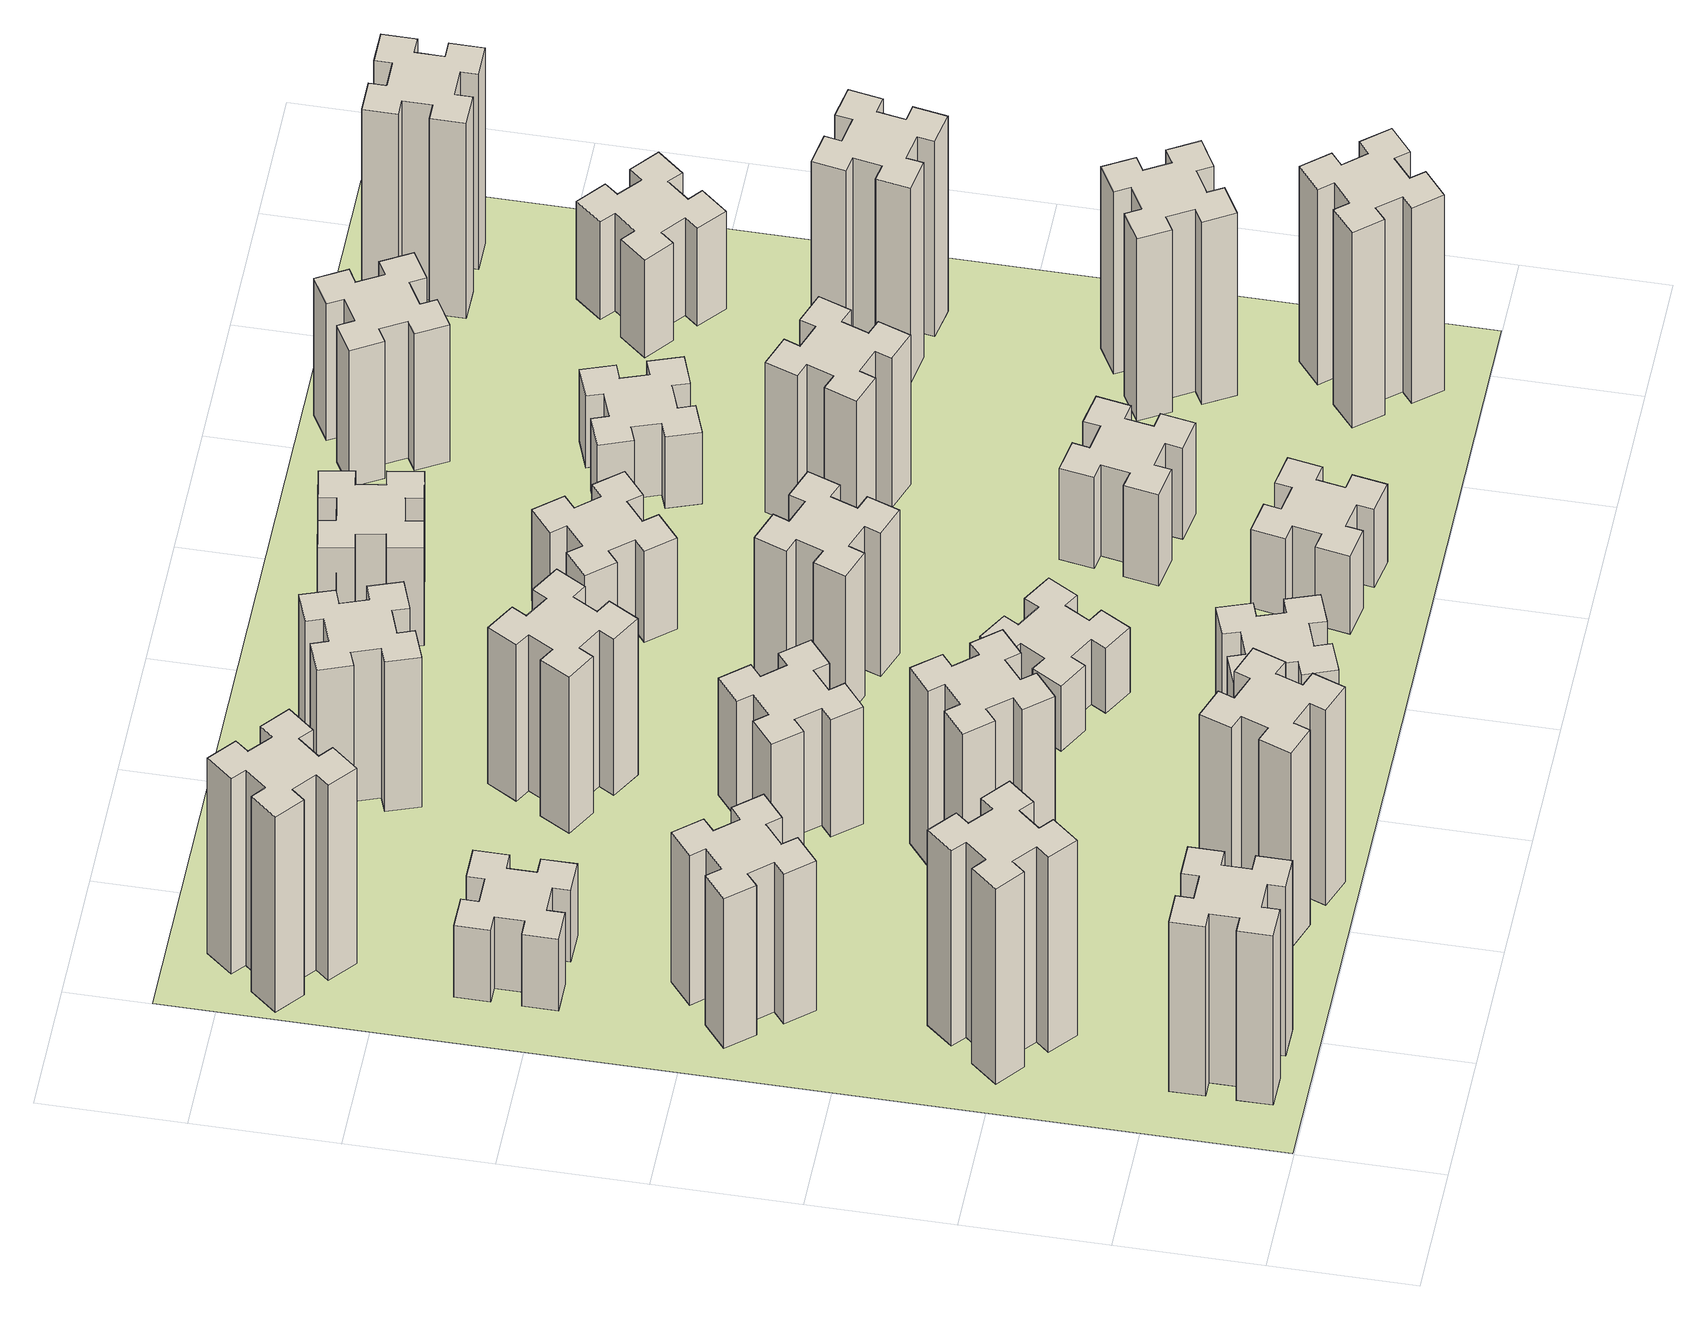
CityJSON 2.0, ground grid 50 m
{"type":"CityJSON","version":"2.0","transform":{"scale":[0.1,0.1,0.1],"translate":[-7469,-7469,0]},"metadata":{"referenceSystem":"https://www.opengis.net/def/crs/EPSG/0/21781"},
"CityObjects":{
"building1":{"type":"Building","attributes":{"class":"1000","function":"1000","usage":"1000","yearOfConstruction":2016,"roofType":"1000","measuredHeight":78,"storeysAboveGround":30,"storeysBelowGround":0},"geometry":[{"type":"Solid","lod":"1","boundaries":[[[[0,1,2,3,4,5,6,7,8,9,10,11,12,13,14,15,16,17,18,19]],[[17,16,20,21]],[[16,15,22,20]],[[15,14,23,22]],[[14,13,24,23]],[[13,12,25,24]],[[12,11,26,25]],[[11,10,27,26]],[[10,9,28,27]],[[9,8,29,28]],[[8,7,30,29]],[[7,6,31,30]],[[6,5,32,31]],[[5,4,33,32]],[[4,3,34,33]],[[3,2,35,34]],[[2,1,36,35]],[[1,0,37,36]],[[0,19,38,37]],[[19,18,39,38]],[[18,17,21,39]],[[24,25,26,27,28,29,30,31,32,33,34,35,36,37,38,39,21,20,22,23]]]]}]},
"building2":{"type":"Building","attributes":{"class":"1000","function":"1000","usage":"1000","yearOfConstruction":2016,"roofType":"1000","measuredHeight":90,"storeysAboveGround":30,"storeysBelowGround":0},"geometry":[{"type":"Solid","lod":"1","boundaries":[[[[40,41,42,43,44,45,46,47,48,49,50,51,52,53,54,55,56,57,58,59]],[[57,56,60,61]],[[56,55,62,60]],[[55,54,63,62]],[[54,53,64,63]],[[53,52,65,64]],[[52,51,66,65]],[[51,50,67,66]],[[50,49,68,67]],[[49,48,69,68]],[[48,47,70,69]],[[47,46,71,70]],[[46,45,72,71]],[[45,44,73,72]],[[44,43,74,73]],[[43,42,75,74]],[[42,41,76,75]],[[41,40,77,76]],[[40,59,78,77]],[[59,58,79,78]],[[58,57,61,79]],[[64,65,66,67,68,69,70,71,72,73,74,75,76,77,78,79,61,60,62,63]]]]}]},
"building3":{"type":"Building","attributes":{"class":"1000","function":"1000","usage":"1000","yearOfConstruction":2016,"roofType":"1000","measuredHeight":69,"storeysAboveGround":30,"storeysBelowGround":0},"geometry":[{"type":"Solid","lod":"1","boundaries":[[[[80,81,82,83,84,85,86,87,88,89,90,91,92,93,94,95,96,97,98,99]],[[97,96,100,101]],[[96,95,102,100]],[[95,94,103,102]],[[94,93,104,103]],[[93,92,105,104]],[[92,91,106,105]],[[91,90,107,106]],[[90,89,108,107]],[[89,88,109,108]],[[88,87,110,109]],[[87,86,111,110]],[[86,85,112,111]],[[85,84,113,112]],[[84,83,114,113]],[[83,82,115,114]],[[82,81,116,115]],[[81,80,117,116]],[[80,99,118,117]],[[99,98,119,118]],[[98,97,101,119]],[[104,105,106,107,108,109,110,111,112,113,114,115,116,117,118,119,101,100,102,103]]]]}]},
"building4":{"type":"Building","attributes":{"class":"1000","function":"1000","usage":"1000","yearOfConstruction":2016,"roofType":"1000","measuredHeight":33,"storeysAboveGround":30,"storeysBelowGround":0},"geometry":[{"type":"Solid","lod":"1","boundaries":[[[[120,121,122,123,124,125,126,127,128,129,130,131,132,133,134,135,136,137,138,139]],[[137,136,140,141]],[[136,135,142,140]],[[135,134,143,142]],[[134,133,144,143]],[[133,132,145,144]],[[132,131,146,145]],[[131,130,147,146]],[[130,129,148,147]],[[129,128,149,148]],[[128,127,150,149]],[[127,126,151,150]],[[126,125,152,151]],[[125,124,153,152]],[[124,123,154,153]],[[123,122,155,154]],[[122,121,156,155]],[[121,120,157,156]],[[120,139,158,157]],[[139,138,159,158]],[[138,137,141,159]],[[144,145,146,147,148,149,150,151,152,153,154,155,156,157,158,159,141,140,142,143]]]]}]},
"building5":{"type":"Building","attributes":{"class":"1000","function":"1000","usage":"1000","yearOfConstruction":2016,"roofType":"1000","measuredHeight":90,"storeysAboveGround":30,"storeysBelowGround":0},"geometry":[{"type":"Solid","lod":"1","boundaries":[[[[160,161,162,163,164,165,166,167,168,169,170,171,172,173,174,175,176,177,178,179]],[[177,176,180,181]],[[176,175,182,180]],[[175,174,183,182]],[[174,173,184,183]],[[173,172,185,184]],[[172,171,186,185]],[[171,170,187,186]],[[170,169,188,187]],[[169,168,189,188]],[[168,167,190,189]],[[167,166,191,190]],[[166,165,192,191]],[[165,164,193,192]],[[164,163,194,193]],[[163,162,195,194]],[[162,161,196,195]],[[161,160,197,196]],[[160,179,198,197]],[[179,178,199,198]],[[178,177,181,199]],[[184,185,186,187,188,189,190,191,192,193,194,195,196,197,198,199,181,180,182,183]]]]}]},
"building6":{"type":"Building","attributes":{"class":"1000","function":"1000","usage":"1000","yearOfConstruction":2016,"roofType":"1000","measuredHeight":90,"storeysAboveGround":30,"storeysBelowGround":0},"geometry":[{"type":"Solid","lod":"1","boundaries":[[[[200,201,202,203,204,205,206,207,208,209,210,211,212,213,214,215,216,217,218,219]],[[217,216,220,221]],[[216,215,222,220]],[[215,214,223,222]],[[214,213,224,223]],[[213,212,225,224]],[[212,211,226,225]],[[211,210,227,226]],[[210,209,228,227]],[[209,208,229,228]],[[208,207,230,229]],[[207,206,231,230]],[[206,205,232,231]],[[205,204,233,232]],[[204,203,234,233]],[[203,202,235,234]],[[202,201,236,235]],[[201,200,237,236]],[[200,219,238,237]],[[219,218,239,238]],[[218,217,221,239]],[[224,225,226,227,228,229,230,231,232,233,234,235,236,237,238,239,221,220,222,223]]]]}]},
"building7":{"type":"Building","attributes":{"class":"1000","function":"1000","usage":"1000","yearOfConstruction":2016,"roofType":"1000","measuredHeight":81,"storeysAboveGround":30,"storeysBelowGround":0},"geometry":[{"type":"Solid","lod":"1","boundaries":[[[[240,241,242,243,244,245,246,247,248,249,250,251,252,253,254,255,256,257,258,259]],[[257,256,260,261]],[[256,255,262,260]],[[255,254,263,262]],[[254,253,264,263]],[[253,252,265,264]],[[252,251,266,265]],[[251,250,267,266]],[[250,249,268,267]],[[249,248,269,268]],[[248,247,270,269]],[[247,246,271,270]],[[246,245,272,271]],[[245,244,273,272]],[[244,243,274,273]],[[243,242,275,274]],[[242,241,276,275]],[[241,240,277,276]],[[240,259,278,277]],[[259,258,279,278]],[[258,257,261,279]],[[264,265,266,267,268,269,270,271,272,273,274,275,276,277,278,279,261,260,262,263]]]]}]},
"building8":{"type":"Building","attributes":{"class":"1000","function":"1000","usage":"1000","yearOfConstruction":2016,"roofType":"1000","measuredHeight":54,"storeysAboveGround":30,"storeysBelowGround":0},"geometry":[{"type":"Solid","lod":"1","boundaries":[[[[280,281,282,283,284,285,286,287,288,289,290,291,292,293,294,295,296,297,298,299]],[[297,296,300,301]],[[296,295,302,300]],[[295,294,303,302]],[[294,293,304,303]],[[293,292,305,304]],[[292,291,306,305]],[[291,290,307,306]],[[290,289,308,307]],[[289,288,309,308]],[[288,287,310,309]],[[287,286,311,310]],[[286,285,312,311]],[[285,284,313,312]],[[284,283,314,313]],[[283,282,315,314]],[[282,281,316,315]],[[281,280,317,316]],[[280,299,318,317]],[[299,298,319,318]],[[298,297,301,319]],[[304,305,306,307,308,309,310,311,312,313,314,315,316,317,318,319,301,300,302,303]]]]}]},
"building9":{"type":"Building","attributes":{"class":"1000","function":"1000","usage":"1000","yearOfConstruction":2016,"roofType":"1000","measuredHeight":51,"storeysAboveGround":30,"storeysBelowGround":0},"geometry":[{"type":"Solid","lod":"1","boundaries":[[[[320,321,322,323,324,325,326,327,328,329,330,331,332,333,334,335,336,337,338,339]],[[337,336,340,341]],[[336,335,342,340]],[[335,334,343,342]],[[334,333,344,343]],[[333,332,345,344]],[[332,331,346,345]],[[331,330,347,346]],[[330,329,348,347]],[[329,328,349,348]],[[328,327,350,349]],[[327,326,351,350]],[[326,325,352,351]],[[325,324,353,352]],[[324,323,354,353]],[[323,322,355,354]],[[322,321,356,355]],[[321,320,357,356]],[[320,339,358,357]],[[339,338,359,358]],[[338,337,341,359]],[[344,345,346,347,348,349,350,351,352,353,354,355,356,357,358,359,341,340,342,343]]]]}]},
"building10":{"type":"Building","attributes":{"class":"1000","function":"1000","usage":"1000","yearOfConstruction":2016,"roofType":"1000","measuredHeight":72,"storeysAboveGround":30,"storeysBelowGround":0},"geometry":[{"type":"Solid","lod":"1","boundaries":[[[[360,361,362,363,364,365,366,367,368,369,370,371,372,373,374,375,376,377,378,379]],[[377,376,380,381]],[[376,375,382,380]],[[375,374,383,382]],[[374,373,384,383]],[[373,372,385,384]],[[372,371,386,385]],[[371,370,387,386]],[[370,369,388,387]],[[369,368,389,388]],[[368,367,390,389]],[[367,366,391,390]],[[366,365,392,391]],[[365,364,393,392]],[[364,363,394,393]],[[363,362,395,394]],[[362,361,396,395]],[[361,360,397,396]],[[360,379,398,397]],[[379,378,399,398]],[[378,377,381,399]],[[384,385,386,387,388,389,390,391,392,393,394,395,396,397,398,399,381,380,382,383]]]]}]},
"building11":{"type":"Building","attributes":{"class":"1000","function":"1000","usage":"1000","yearOfConstruction":2016,"roofType":"1000","measuredHeight":69,"storeysAboveGround":30,"storeysBelowGround":0},"geometry":[{"type":"Solid","lod":"1","boundaries":[[[[400,401,402,403,404,405,406,407,408,409,410,411,412,413,414,415,416,417,418,419]],[[417,416,420,421]],[[416,415,422,420]],[[415,414,423,422]],[[414,413,424,423]],[[413,412,425,424]],[[412,411,426,425]],[[411,410,427,426]],[[410,409,428,427]],[[409,408,429,428]],[[408,407,430,429]],[[407,406,431,430]],[[406,405,432,431]],[[405,404,433,432]],[[404,403,434,433]],[[403,402,435,434]],[[402,401,436,435]],[[401,400,437,436]],[[400,419,438,437]],[[419,418,439,438]],[[418,417,421,439]],[[424,425,426,427,428,429,430,431,432,433,434,435,436,437,438,439,421,420,422,423]]]]}]},
"building12":{"type":"Building","attributes":{"class":"1000","function":"1000","usage":"1000","yearOfConstruction":2016,"roofType":"1000","measuredHeight":30,"storeysAboveGround":30,"storeysBelowGround":0},"geometry":[{"type":"Solid","lod":"1","boundaries":[[[[440,441,442,443,444,445,446,447,448,449,450,451,452,453,454,455,456,457,458,459]],[[457,456,460,461]],[[456,455,462,460]],[[455,454,463,462]],[[454,453,464,463]],[[453,452,465,464]],[[452,451,466,465]],[[451,450,467,466]],[[450,449,468,467]],[[449,448,469,468]],[[448,447,470,469]],[[447,446,471,470]],[[446,445,472,471]],[[445,444,473,472]],[[444,443,474,473]],[[443,442,475,474]],[[442,441,476,475]],[[441,440,477,476]],[[440,459,478,477]],[[459,458,479,478]],[[458,457,461,479]],[[464,465,466,467,468,469,470,471,472,473,474,475,476,477,478,479,461,460,462,463]]]]}]},
"building13":{"type":"Building","attributes":{"class":"1000","function":"1000","usage":"1000","yearOfConstruction":2016,"roofType":"1000","measuredHeight":66,"storeysAboveGround":30,"storeysBelowGround":0},"geometry":[{"type":"Solid","lod":"1","boundaries":[[[[480,481,482,483,484,485,486,487,488,489,490,491,492,493,494,495,496,497,498,499]],[[497,496,500,501]],[[496,495,502,500]],[[495,494,503,502]],[[494,493,504,503]],[[493,492,505,504]],[[492,491,506,505]],[[491,490,507,506]],[[490,489,508,507]],[[489,488,509,508]],[[488,487,510,509]],[[487,486,511,510]],[[486,485,512,511]],[[485,484,513,512]],[[484,483,514,513]],[[483,482,515,514]],[[482,481,516,515]],[[481,480,517,516]],[[480,499,518,517]],[[499,498,519,518]],[[498,497,501,519]],[[504,505,506,507,508,509,510,511,512,513,514,515,516,517,518,519,501,500,502,503]]]]}]},
"building14":{"type":"Building","attributes":{"class":"1000","function":"1000","usage":"1000","yearOfConstruction":2016,"roofType":"1000","measuredHeight":36,"storeysAboveGround":30,"storeysBelowGround":0},"geometry":[{"type":"Solid","lod":"1","boundaries":[[[[520,521,522,523,524,525,526,527,528,529,530,531,532,533,534,535,536,537,538,539]],[[537,536,540,541]],[[536,535,542,540]],[[535,534,543,542]],[[534,533,544,543]],[[533,532,545,544]],[[532,531,546,545]],[[531,530,547,546]],[[530,529,548,547]],[[529,528,549,548]],[[528,527,550,549]],[[527,526,551,550]],[[526,525,552,551]],[[525,524,553,552]],[[524,523,554,553]],[[523,522,555,554]],[[522,521,556,555]],[[521,520,557,556]],[[520,539,558,557]],[[539,538,559,558]],[[538,537,541,559]],[[544,545,546,547,548,549,550,551,552,553,554,555,556,557,558,559,541,540,542,543]]]]}]},
"building15":{"type":"Building","attributes":{"class":"1000","function":"1000","usage":"1000","yearOfConstruction":2016,"roofType":"1000","measuredHeight":42,"storeysAboveGround":30,"storeysBelowGround":0},"geometry":[{"type":"Solid","lod":"1","boundaries":[[[[560,561,562,563,564,565,566,567,568,569,570,571,572,573,574,575,576,577,578,579]],[[577,576,580,581]],[[576,575,582,580]],[[575,574,583,582]],[[574,573,584,583]],[[573,572,585,584]],[[572,571,586,585]],[[571,570,587,586]],[[570,569,588,587]],[[569,568,589,588]],[[568,567,590,589]],[[567,566,591,590]],[[566,565,592,591]],[[565,564,593,592]],[[564,563,594,593]],[[563,562,595,594]],[[562,561,596,595]],[[561,560,597,596]],[[560,579,598,597]],[[579,578,599,598]],[[578,577,581,599]],[[584,585,586,587,588,589,590,591,592,593,594,595,596,597,598,599,581,580,582,583]]]]}]},
"building16":{"type":"Building","attributes":{"class":"1000","function":"1000","usage":"1000","yearOfConstruction":2016,"roofType":"1000","measuredHeight":45,"storeysAboveGround":30,"storeysBelowGround":0},"geometry":[{"type":"Solid","lod":"1","boundaries":[[[[600,601,602,603,604,605,606,607,608,609,610,611,612,613,614,615,616,617,618,619]],[[617,616,620,621]],[[616,615,622,620]],[[615,614,623,622]],[[614,613,624,623]],[[613,612,625,624]],[[612,611,626,625]],[[611,610,627,626]],[[610,609,628,627]],[[609,608,629,628]],[[608,607,630,629]],[[607,606,631,630]],[[606,605,632,631]],[[605,604,633,632]],[[604,603,634,633]],[[603,602,635,634]],[[602,601,636,635]],[[601,600,637,636]],[[600,619,638,637]],[[619,618,639,638]],[[618,617,621,639]],[[624,625,626,627,628,629,630,631,632,633,634,635,636,637,638,639,621,620,622,623]]]]}]},
"building17":{"type":"Building","attributes":{"class":"1000","function":"1000","usage":"1000","yearOfConstruction":2016,"roofType":"1000","measuredHeight":42,"storeysAboveGround":30,"storeysBelowGround":0},"geometry":[{"type":"Solid","lod":"1","boundaries":[[[[640,641,642,643,644,645,646,647,648,649,650,651,652,653,654,655,656,657,658,659]],[[657,656,660,661]],[[656,655,662,660]],[[655,654,663,662]],[[654,653,664,663]],[[653,652,665,664]],[[652,651,666,665]],[[651,650,667,666]],[[650,649,668,667]],[[649,648,669,668]],[[648,647,670,669]],[[647,646,671,670]],[[646,645,672,671]],[[645,644,673,672]],[[644,643,674,673]],[[643,642,675,674]],[[642,641,676,675]],[[641,640,677,676]],[[640,659,678,677]],[[659,658,679,678]],[[658,657,661,679]],[[664,665,666,667,668,669,670,671,672,673,674,675,676,677,678,679,661,660,662,663]]]]}]},
"building18":{"type":"Building","attributes":{"class":"1000","function":"1000","usage":"1000","yearOfConstruction":2016,"roofType":"1000","measuredHeight":69,"storeysAboveGround":30,"storeysBelowGround":0},"geometry":[{"type":"Solid","lod":"1","boundaries":[[[[680,681,682,683,684,685,686,687,688,689,690,691,692,693,694,695,696,697,698,699]],[[697,696,700,701]],[[696,695,702,700]],[[695,694,703,702]],[[694,693,704,703]],[[693,692,705,704]],[[692,691,706,705]],[[691,690,707,706]],[[690,689,708,707]],[[689,688,709,708]],[[688,687,710,709]],[[687,686,711,710]],[[686,685,712,711]],[[685,684,713,712]],[[684,683,714,713]],[[683,682,715,714]],[[682,681,716,715]],[[681,680,717,716]],[[680,699,718,717]],[[699,698,719,718]],[[698,697,701,719]],[[704,705,706,707,708,709,710,711,712,713,714,715,716,717,718,719,701,700,702,703]]]]}]},
"building19":{"type":"Building","attributes":{"class":"1000","function":"1000","usage":"1000","yearOfConstruction":2016,"roofType":"1000","measuredHeight":33,"storeysAboveGround":30,"storeysBelowGround":0},"geometry":[{"type":"Solid","lod":"1","boundaries":[[[[720,721,722,723,724,725,726,727,728,729,730,731,732,733,734,735,736,737,738,739]],[[737,736,740,741]],[[736,735,742,740]],[[735,734,743,742]],[[734,733,744,743]],[[733,732,745,744]],[[732,731,746,745]],[[731,730,747,746]],[[730,729,748,747]],[[729,728,749,748]],[[728,727,750,749]],[[727,726,751,750]],[[726,725,752,751]],[[725,724,753,752]],[[724,723,754,753]],[[723,722,755,754]],[[722,721,756,755]],[[721,720,757,756]],[[720,739,758,757]],[[739,738,759,758]],[[738,737,741,759]],[[744,745,746,747,748,749,750,751,752,753,754,755,756,757,758,759,741,740,742,743]]]]}]},
"building20":{"type":"Building","attributes":{"class":"1000","function":"1000","usage":"1000","yearOfConstruction":2016,"roofType":"1000","measuredHeight":90,"storeysAboveGround":30,"storeysBelowGround":0},"geometry":[{"type":"Solid","lod":"1","boundaries":[[[[760,761,762,763,764,765,766,767,768,769,770,771,772,773,774,775,776,777,778,779]],[[777,776,780,781]],[[776,775,782,780]],[[775,774,783,782]],[[774,773,784,783]],[[773,772,785,784]],[[772,771,786,785]],[[771,770,787,786]],[[770,769,788,787]],[[769,768,789,788]],[[768,767,790,789]],[[767,766,791,790]],[[766,765,792,791]],[[765,764,793,792]],[[764,763,794,793]],[[763,762,795,794]],[[762,761,796,795]],[[761,760,797,796]],[[760,779,798,797]],[[779,778,799,798]],[[778,777,781,799]],[[784,785,786,787,788,789,790,791,792,793,794,795,796,797,798,799,781,780,782,783]]]]}]},
"building21":{"type":"Building","attributes":{"class":"1000","function":"1000","usage":"1000","yearOfConstruction":2016,"roofType":"1000","measuredHeight":63,"storeysAboveGround":30,"storeysBelowGround":0},"geometry":[{"type":"Solid","lod":"1","boundaries":[[[[800,801,802,803,804,805,806,807,808,809,810,811,812,813,814,815,816,817,818,819]],[[817,816,820,821]],[[816,815,822,820]],[[815,814,823,822]],[[814,813,824,823]],[[813,812,825,824]],[[812,811,826,825]],[[811,810,827,826]],[[810,809,828,827]],[[809,808,829,828]],[[808,807,830,829]],[[807,806,831,830]],[[806,805,832,831]],[[805,804,833,832]],[[804,803,834,833]],[[803,802,835,834]],[[802,801,836,835]],[[801,800,837,836]],[[800,819,838,837]],[[819,818,839,838]],[[818,817,821,839]],[[824,825,826,827,828,829,830,831,832,833,834,835,836,837,838,839,821,820,822,823]]]]}]},
"building22":{"type":"Building","attributes":{"class":"1000","function":"1000","usage":"1000","yearOfConstruction":2016,"roofType":"1000","measuredHeight":84,"storeysAboveGround":30,"storeysBelowGround":0},"geometry":[{"type":"Solid","lod":"1","boundaries":[[[[840,841,842,843,844,845,846,847,848,849,850,851,852,853,854,855,856,857,858,859]],[[857,856,860,861]],[[856,855,862,860]],[[855,854,863,862]],[[854,853,864,863]],[[853,852,865,864]],[[852,851,866,865]],[[851,850,867,866]],[[850,849,868,867]],[[849,848,869,868]],[[848,847,870,869]],[[847,846,871,870]],[[846,845,872,871]],[[845,844,873,872]],[[844,843,874,873]],[[843,842,875,874]],[[842,841,876,875]],[[841,840,877,876]],[[840,859,878,877]],[[859,858,879,878]],[[858,857,861,879]],[[864,865,866,867,868,869,870,871,872,873,874,875,876,877,878,879,861,860,862,863]]]]}]},
"building23":{"type":"Building","attributes":{"class":"1000","function":"1000","usage":"1000","yearOfConstruction":2016,"roofType":"1000","measuredHeight":90,"storeysAboveGround":30,"storeysBelowGround":0},"geometry":[{"type":"Solid","lod":"1","boundaries":[[[[880,881,882,883,884,885,886,887,888,889,890,891,892,893,894,895,896,897,898,899]],[[897,896,900,901]],[[896,895,902,900]],[[895,894,903,902]],[[894,893,904,903]],[[893,892,905,904]],[[892,891,906,905]],[[891,890,907,906]],[[890,889,908,907]],[[889,888,909,908]],[[888,887,910,909]],[[887,886,911,910]],[[886,885,912,911]],[[885,884,913,912]],[[884,883,914,913]],[[883,882,915,914]],[[882,881,916,915]],[[881,880,917,916]],[[880,899,918,917]],[[899,898,919,918]],[[898,897,901,919]],[[904,905,906,907,908,909,910,911,912,913,914,915,916,917,918,919,901,900,902,903]]]]}]},
"building24":{"type":"Building","attributes":{"class":"1000","function":"1000","usage":"1000","yearOfConstruction":2016,"roofType":"1000","measuredHeight":45,"storeysAboveGround":30,"storeysBelowGround":0},"geometry":[{"type":"Solid","lod":"1","boundaries":[[[[920,921,922,923,924,925,926,927,928,929,930,931,932,933,934,935,936,937,938,939]],[[937,936,940,941]],[[936,935,942,940]],[[935,934,943,942]],[[934,933,944,943]],[[933,932,945,944]],[[932,931,946,945]],[[931,930,947,946]],[[930,929,948,947]],[[929,928,949,948]],[[928,927,950,949]],[[927,926,951,950]],[[926,925,952,951]],[[925,924,953,952]],[[924,923,954,953]],[[923,922,955,954]],[[922,921,956,955]],[[921,920,957,956]],[[920,939,958,957]],[[939,938,959,958]],[[938,937,941,959]],[[944,945,946,947,948,949,950,951,952,953,954,955,956,957,958,959,941,940,942,943]]]]}]},
"building25":{"type":"Building","attributes":{"class":"1000","function":"1000","usage":"1000","yearOfConstruction":2016,"roofType":"1000","measuredHeight":90,"storeysAboveGround":30,"storeysBelowGround":0},"geometry":[{"type":"Solid","lod":"1","boundaries":[[[[960,961,962,963,964,965,966,967,968,969,970,971,972,973,974,975,976,977,978,979]],[[977,976,980,981]],[[976,975,982,980]],[[975,974,983,982]],[[974,973,984,983]],[[973,972,985,984]],[[972,971,986,985]],[[971,970,987,986]],[[970,969,988,987]],[[969,968,989,988]],[[968,967,990,989]],[[967,966,991,990]],[[966,965,992,991]],[[965,964,993,992]],[[964,963,994,993]],[[963,962,995,994]],[[962,961,996,995]],[[961,960,997,996]],[[960,979,998,997]],[[979,978,999,998]],[[978,977,981,999]],[[984,985,986,987,988,989,990,991,992,993,994,995,996,997,998,999,981,980,982,983]]]]}]},
"landuse1":{"type":"LandUse","attributes":{"name":"plot1","function":"1010"},"geometry":[{"type":"MultiSurface","lod":"1","boundaries":[[[1000,1001,1002,1003]]]}]}
},
"vertices":[
[265,325,0],[265,225,0],[205,225,0],[205,105,0],[325,105,0],[325,165,0],[425,165,0],[425,105,0],[545,105,0],[545,225,0],[485,225,0],[485,325,0],[545,325,0],[545,445,0],[425,445,0],[425,385,0],[325,385,0],[325,445,0],[205,445,0],[205,325,0],[325,385,780],[325,445,780],[425,385,780],[425,445,780],[545,445,780],[545,325,780],[485,325,780],[485,225,780],[545,225,780],[545,105,780],[425,105,780],[425,165,780],[325,165,780],[325,105,780],[205,105,780],[205,225,780],[265,225,780],[265,325,780],[205,325,780],[205,445,780],
[484,1067,0],[408,1132,0],[446,1178,0],[354,1255,0],[277,1163,0],[323,1124,0],[259,1048,0],[213,1086,0],[136,994,0],[228,917,0],[266,963,0],[343,899,0],[304,853,0],[396,776,0],[473,868,0],[427,906,0],[492,983,0],[538,944,0],[615,1036,0],[523,1113,0],[492,983,900],[538,944,900],[427,906,900],[473,868,900],[396,776,900],[304,853,900],[343,899,900],[266,963,900],[228,917,900],[136,994,900],[213,1086,900],[259,1048,900],[323,1124,900],[277,1163,900],[354,1255,900],[446,1178,900],[408,1132,900],[484,1067,900],[523,1113,900],[615,1036,900],
[492,1888,0],[427,1964,0],[473,2003,0],[396,2095,0],[304,2018,0],[343,1972,0],[266,1907,0],[228,1953,0],[136,1876,0],[213,1784,0],[259,1823,0],[323,1746,0],[277,1708,0],[354,1616,0],[446,1693,0],[408,1739,0],[484,1803,0],[523,1757,0],[615,1834,0],[538,1926,0],[484,1803,690],[523,1757,690],[408,1739,690],[446,1693,690],[354,1616,690],[277,1708,690],[323,1746,690],[259,1823,690],[213,1784,690],[136,1876,690],[228,1953,690],[266,1907,690],[343,1972,690],[304,2018,690],[396,2095,690],[473,2003,690],[427,1964,690],[492,1888,690],[538,1926,690],[615,1834,690],
[485,2545,0],[485,2645,0],[545,2645,0],[545,2765,0],[425,2765,0],[425,2705,0],[325,2705,0],[325,2765,0],[205,2765,0],[205,2645,0],[265,2645,0],[265,2545,0],[205,2545,0],[205,2425,0],[325,2425,0],[325,2485,0],[425,2485,0],[425,2425,0],[545,2425,0],[545,2545,0],[425,2485,330],[425,2425,330],[325,2485,330],[325,2425,330],[205,2425,330],[205,2545,330],[265,2545,330],[265,2645,330],[205,2645,330],[205,2765,330],[325,2765,330],[325,2705,330],[425,2705,330],[425,2765,330],[545,2765,330],[545,2645,330],[485,2645,330],[485,2545,330],[545,2545,330],[545,2425,330],
[1029,360,0],[995,266,0],[939,287,0],[897,174,0],[1010,133,0],[1031,189,0],[1125,155,0],[1104,99,0],[1217,57,0],[1258,170,0],[1202,191,0],[1236,285,0],[1292,264,0],[1333,377,0],[1220,418,0],[1200,362,0],[1106,396,0],[1127,452,0],[1014,493,0],[973,380,0],[1106,396,900],[1127,452,900],[1200,362,900],[1220,418,900],[1333,377,900],[1292,264,900],[1236,285,900],[1202,191,900],[1258,170,900],[1217,57,900],[1104,99,900],[1125,155,900],[1031,189,900],[1010,133,900],[897,174,900],[939,287,900],[995,266,900],[1029,360,900],[973,380,900],[1014,493,900],
[384,3387,0],[308,3452,0],[346,3498,0],[254,3575,0],[177,3483,0],[223,3444,0],[159,3368,0],[113,3406,0],[36,3314,0],[128,3237,0],[166,3283,0],[243,3219,0],[204,3173,0],[296,3096,0],[373,3188,0],[327,3226,0],[392,3303,0],[438,3264,0],[515,3356,0],[423,3433,0],[392,3303,900],[438,3264,900],[327,3226,900],[373,3188,900],[296,3096,900],[204,3173,900],[243,3219,900],[166,3283,900],[128,3237,900],[36,3314,900],[113,3406,900],[159,3368,900],[223,3444,900],[177,3483,900],[254,3575,900],[346,3498,900],[308,3452,900],[384,3387,900],[423,3433,900],[515,3356,900],
[1083,1332,0],[1006,1267,0],[968,1313,0],[876,1236,0],[953,1144,0],[999,1183,0],[1063,1106,0],[1017,1068,0],[1094,976,0],[1186,1053,0],[1148,1099,0],[1224,1163,0],[1263,1117,0],[1355,1194,0],[1278,1286,0],[1232,1248,0],[1167,1324,0],[1213,1363,0],[1136,1455,0],[1044,1378,0],[1167,1324,810],[1213,1363,810],[1232,1248,810],[1278,1286,810],[1355,1194,810],[1263,1117,810],[1224,1163,810],[1148,1099,810],[1186,1053,810],[1094,976,810],[1017,1068,810],[1063,1106,810],[999,1183,810],[953,1144,810],[876,1236,810],[968,1313,810],[1006,1267,810],[1083,1332,810],[1044,1378,810],[1136,1455,810],
[1183,1972,0],[1106,1907,0],[1068,1953,0],[976,1876,0],[1053,1784,0],[1099,1823,0],[1163,1746,0],[1117,1708,0],[1194,1616,0],[1286,1693,0],[1248,1739,0],[1324,1803,0],[1363,1757,0],[1455,1834,0],[1378,1926,0],[1332,1888,0],[1267,1964,0],[1313,2003,0],[1236,2095,0],[1144,2018,0],[1267,1964,540],[1313,2003,540],[1332,1888,540],[1378,1926,540],[1455,1834,540],[1363,1757,540],[1324,1803,540],[1248,1739,540],[1286,1693,540],[1194,1616,540],[1117,1708,540],[1163,1746,540],[1099,1823,540],[1053,1784,540],[976,1876,540],[1068,1953,540],[1106,1907,540],[1183,1972,540],[1144,2018,540],[1236,2095,540],
[1765,496,0],[1671,462,0],[1650,518,0],[1537,477,0],[1579,364,0],[1635,385,0],[1669,291,0],[1613,270,0],[1654,157,0],[1767,199,0],[1746,255,0],[1840,289,0],[1860,233,0],[1973,274,0],[1932,387,0],[1876,366,0],[1842,460,0],[1898,480,0],[1857,593,0],[1744,552,0],[1842,460,510],[1898,480,510],[1876,366,510],[1932,387,510],[1973,274,510],[1860,233,510],[1840,289,510],[1746,255,510],[1767,199,510],[1654,157,510],[1613,270,510],[1669,291,510],[1635,385,510],[1579,364,510],[1537,477,510],[1650,518,510],[1671,462,510],[1765,496,510],[1744,552,510],[1857,593,510],
[1314,2666,0],[1227,2716,0],[1257,2768,0],[1153,2828,0],[1093,2724,0],[1145,2694,0],[1095,2607,0],[1043,2637,0],[983,2533,0],[1087,2473,0],[1117,2525,0],[1204,2475,0],[1174,2423,0],[1278,2363,0],[1338,2467,0],[1286,2497,0],[1336,2584,0],[1388,2554,0],[1448,2658,0],[1344,2718,0],[1336,2584,720],[1388,2554,720],[1286,2497,720],[1338,2467,720],[1278,2363,720],[1174,2423,720],[1204,2475,720],[1117,2525,720],[1087,2473,720],[983,2533,720],[1043,2637,720],[1095,2607,720],[1145,2694,720],[1093,2724,720],[1153,2828,720],[1257,2768,720],[1227,2716,720],[1314,2666,720],[1344,2718,720],[1448,2658,720],
[1125,3356,0],[1031,3322,0],[1010,3378,0],[897,3337,0],[939,3224,0],[995,3245,0],[1029,3151,0],[973,3130,0],[1014,3017,0],[1127,3059,0],[1106,3115,0],[1200,3149,0],[1220,3093,0],[1333,3134,0],[1292,3247,0],[1236,3226,0],[1202,3320,0],[1258,3340,0],[1217,3453,0],[1104,3412,0],[1202,3320,690],[1258,3340,690],[1236,3226,690],[1292,3247,690],[1333,3134,690],[1220,3093,690],[1200,3149,690],[1106,3115,690],[1127,3059,690],[1014,3017,690],[973,3130,690],[1029,3151,690],[995,3245,690],[939,3224,690],[897,3337,690],[1010,3378,690],[1031,3322,690],[1125,3356,690],[1104,3412,690],[1217,3453,690],
[1757,1045,0],[1844,995,0],[1814,943,0],[1918,883,0],[1978,987,0],[1926,1017,0],[1976,1104,0],[2028,1074,0],[2088,1178,0],[1984,1238,0],[1954,1186,0],[1867,1236,0],[1897,1288,0],[1793,1348,0],[1733,1244,0],[1785,1214,0],[1735,1127,0],[1683,1157,0],[1623,1053,0],[1727,993,0],[1735,1127,300],[1683,1157,300],[1785,1214,300],[1733,1244,300],[1793,1348,300],[1897,1288,300],[1867,1236,300],[1954,1186,300],[1984,1238,300],[2088,1178,300],[2028,1074,300],[1976,1104,300],[1926,1017,300],[1978,987,300],[1918,883,300],[1814,943,300],[1844,995,300],[1757,1045,300],[1727,993,300],[1623,1053,300],
[1940,1942,0],[1846,1976,0],[1867,2032,0],[1754,2073,0],[1713,1960,0],[1769,1940,0],[1735,1846,0],[1679,1867,0],[1637,1754,0],[1750,1713,0],[1771,1769,0],[1865,1735,0],[1844,1679,0],[1957,1637,0],[1998,1750,0],[1942,1771,0],[1976,1865,0],[2032,1844,0],[2073,1957,0],[1960,1998,0],[1976,1865,660],[2032,1844,660],[1942,1771,660],[1998,1750,660],[1957,1637,660],[1844,1679,660],[1865,1735,660],[1771,1769,660],[1750,1713,660],[1637,1754,660],[1679,1867,660],[1735,1846,660],[1769,1940,660],[1713,1960,660],[1754,2073,660],[1867,2032,660],[1846,1976,660],[1940,1942,660],[1960,1998,660],[2073,1957,660],
[2396,444,0],[2378,345,0],[2319,356,0],[2298,237,0],[2417,217,0],[2427,276,0],[2525,258,0],[2515,199,0],[2633,178,0],[2654,297,0],[2595,307,0],[2612,405,0],[2671,395,0],[2692,513,0],[2574,534,0],[2564,475,0],[2465,492,0],[2476,551,0],[2357,572,0],[2337,454,0],[2465,492,360],[2476,551,360],[2564,475,360],[2574,534,360],[2692,513,360],[2671,395,360],[2612,405,360],[2595,307,360],[2654,297,360],[2633,178,360],[2515,199,360],[2525,258,360],[2427,276,360],[2417,217,360],[2298,237,360],[2319,356,360],[2378,345,360],[2396,444,360],[2337,454,360],[2357,572,360],
[1839,2563,0],[1903,2486,0],[1857,2448,0],[1934,2356,0],[2026,2433,0],[1988,2479,0],[2064,2543,0],[2103,2497,0],[2195,2574,0],[2118,2666,0],[2072,2628,0],[2007,2704,0],[2053,2743,0],[1976,2835,0],[1884,2758,0],[1923,2712,0],[1846,2647,0],[1808,2693,0],[1716,2616,0],[1793,2524,0],[1846,2647,420],[1808,2693,420],[1923,2712,420],[1884,2758,420],[1976,2835,420],[2053,2743,420],[2007,2704,420],[2072,2628,420],[2118,2666,420],[2195,2574,420],[2103,2497,420],[2064,2543,420],[1988,2479,420],[2026,2433,420],[1934,2356,420],[1857,2448,420],[1903,2486,420],[1839,2563,420],[1793,2524,420],[1716,2616,420],
[1738,3365,0],[1756,3267,0],[1697,3257,0],[1717,3138,0],[1836,3159,0],[1825,3218,0],[1924,3236,0],[1934,3177,0],[2052,3197,0],[2031,3316,0],[1972,3305,0],[1955,3404,0],[2014,3414,0],[1993,3532,0],[1875,3511,0],[1885,3452,0],[1787,3435,0],[1777,3494,0],[1658,3473,0],[1679,3355,0],[1787,3435,450],[1777,3494,450],[1885,3452,450],[1875,3511,450],[1993,3532,450],[2014,3414,450],[1955,3404,450],[1972,3305,450],[2031,3316,450],[2052,3197,450],[1934,3177,450],[1924,3236,450],[1825,3218,450],[1836,3159,450],[1717,3138,450],[1697,3257,450],[1756,3267,450],[1738,3365,450],[1679,3355,450],[1658,3473,450],
[2496,1084,0],[2478,985,0],[2419,996,0],[2398,877,0],[2517,857,0],[2527,916,0],[2625,898,0],[2615,839,0],[2733,818,0],[2754,937,0],[2695,947,0],[2712,1045,0],[2771,1035,0],[2792,1153,0],[2674,1174,0],[2664,1115,0],[2565,1132,0],[2576,1191,0],[2457,1212,0],[2437,1094,0],[2565,1132,420],[2576,1191,420],[2664,1115,420],[2674,1174,420],[2792,1153,420],[2771,1035,420],[2712,1045,420],[2695,947,420],[2754,937,420],[2733,818,420],[2615,839,420],[2625,898,420],[2527,916,420],[2517,857,420],[2398,877,420],[2419,996,420],[2478,985,420],[2496,1084,420],[2437,1094,420],[2457,1212,420],
[2682,1871,0],[2716,1965,0],[2772,1944,0],[2813,2057,0],[2700,2098,0],[2680,2042,0],[2586,2076,0],[2607,2132,0],[2494,2173,0],[2453,2060,0],[2509,2040,0],[2475,1946,0],[2419,1967,0],[2377,1854,0],[2490,1813,0],[2511,1869,0],[2605,1835,0],[2584,1779,0],[2697,1737,0],[2738,1850,0],[2605,1835,690],[2584,1779,690],[2511,1869,690],[2490,1813,690],[2377,1854,690],[2419,1967,690],[2475,1946,690],[2509,2040,690],[2453,2060,690],[2494,2173,690],[2607,2132,690],[2586,2076,690],[2680,2042,690],[2700,2098,690],[2813,2057,690],[2772,1944,690],[2716,1965,690],[2682,1871,690],[2738,1850,690],[2697,1737,690],
[2586,2475,0],[2680,2509,0],[2700,2453,0],[2813,2494,0],[2772,2607,0],[2716,2586,0],[2682,2680,0],[2738,2700,0],[2697,2813,0],[2584,2772,0],[2605,2716,0],[2511,2682,0],[2490,2738,0],[2377,2697,0],[2419,2584,0],[2475,2605,0],[2509,2511,0],[2453,2490,0],[2494,2377,0],[2607,2419,0],[2509,2511,330],[2453,2490,330],[2475,2605,330],[2419,2584,330],[2377,2697,330],[2490,2738,330],[2511,2682,330],[2605,2716,330],[2584,2772,330],[2697,2813,330],[2738,2700,330],[2682,2680,330],[2716,2586,330],[2772,2607,330],[2813,2494,330],[2700,2453,330],[2680,2509,330],[2586,2475,330],[2607,2419,330],[2494,2377,330],
[3468,259,0],[3544,323,0],[3583,277,0],[3675,354,0],[3598,446,0],[3552,408,0],[3487,484,0],[3533,523,0],[3456,615,0],[3364,538,0],[3403,492,0],[3326,427,0],[3288,473,0],[3196,396,0],[3273,304,0],[3319,343,0],[3383,266,0],[3337,228,0],[3414,136,0],[3506,213,0],[3383,266,900],[3337,228,900],[3319,343,900],[3273,304,900],[3196,396,900],[3288,473,900],[3326,427,900],[3403,492,900],[3364,538,900],[3456,615,900],[3533,523,900],[3487,484,900],[3552,408,900],[3598,446,900],[3675,354,900],[3583,277,900],[3544,323,900],[3468,259,900],[3506,213,900],[3414,136,900],
[2716,3447,0],[2666,3534,0],[2718,3564,0],[2658,3668,0],[2554,3608,0],[2584,3556,0],[2497,3506,0],[2467,3558,0],[2363,3498,0],[2423,3394,0],[2475,3424,0],[2525,3337,0],[2473,3307,0],[2533,3203,0],[2637,3263,0],[2607,3315,0],[2694,3365,0],[2724,3313,0],[2828,3373,0],[2768,3477,0],[2694,3365,630],[2724,3313,630],[2607,3315,630],[2637,3263,630],[2533,3203,630],[2473,3307,630],[2525,3337,630],[2475,3424,630],[2423,3394,630],[2363,3498,630],[2467,3558,630],[2497,3506,630],[2584,3556,630],[2554,3608,630],[2658,3668,630],[2718,3564,630],[2666,3534,630],[2716,3447,630],[2768,3477,630],[2828,3373,630],
[3215,1004,0],[3265,917,0],[3213,887,0],[3273,783,0],[3377,843,0],[3347,895,0],[3434,945,0],[3464,893,0],[3568,953,0],[3508,1057,0],[3456,1027,0],[3406,1114,0],[3458,1144,0],[3398,1248,0],[3294,1188,0],[3324,1136,0],[3237,1086,0],[3207,1138,0],[3103,1078,0],[3163,974,0],[3237,1086,840],[3207,1138,840],[3324,1136,840],[3294,1188,840],[3398,1248,840],[3458,1144,840],[3406,1114,840],[3456,1027,840],[3508,1057,840],[3568,953,840],[3464,893,840],[3434,945,840],[3347,895,840],[3377,843,840],[3273,783,840],[3213,887,840],[3265,917,840],[3215,1004,840],[3163,974,840],[3103,1078,840],
[3267,1856,0],[3365,1838,0],[3355,1779,0],[3473,1758,0],[3494,1877,0],[3435,1887,0],[3452,1985,0],[3511,1975,0],[3532,2093,0],[3414,2114,0],[3404,2055,0],[3305,2072,0],[3316,2131,0],[3197,2152,0],[3177,2034,0],[3236,2024,0],[3218,1925,0],[3159,1936,0],[3138,1817,0],[3257,1797,0],[3218,1925,900],[3159,1936,900],[3236,2024,900],[3177,2034,900],[3197,2152,900],[3316,2131,900],[3305,2072,900],[3404,2055,900],[3414,2114,900],[3532,2093,900],[3511,1975,900],[3452,1985,900],[3435,1887,900],[3494,1877,900],[3473,1758,900],[3355,1779,900],[3365,1838,900],[3267,1856,900],[3257,1797,900],[3138,1817,900],
[3444,2747,0],[3368,2812,0],[3406,2858,0],[3314,2935,0],[3237,2843,0],[3283,2804,0],[3219,2728,0],[3173,2766,0],[3096,2674,0],[3188,2597,0],[3226,2643,0],[3303,2579,0],[3264,2533,0],[3356,2456,0],[3433,2548,0],[3387,2586,0],[3452,2663,0],[3498,2624,0],[3575,2716,0],[3483,2793,0],[3452,2663,450],[3498,2624,450],[3387,2586,450],[3433,2548,450],[3356,2456,450],[3264,2533,450],[3303,2579,450],[3226,2643,450],[3188,2597,450],[3096,2674,450],[3173,2766,450],[3219,2728,450],[3283,2804,450],[3237,2843,450],[3314,2935,450],[3406,2858,450],[3368,2812,450],[3444,2747,450],[3483,2793,450],[3575,2716,450],
[3285,3325,0],[3385,3325,0],[3385,3265,0],[3505,3265,0],[3505,3385,0],[3445,3385,0],[3445,3485,0],[3505,3485,0],[3505,3605,0],[3385,3605,0],[3385,3545,0],[3285,3545,0],[3285,3605,0],[3165,3605,0],[3165,3485,0],[3225,3485,0],[3225,3385,0],[3165,3385,0],[3165,3265,0],[3285,3265,0],[3225,3385,900],[3165,3385,900],[3225,3485,900],[3165,3485,900],[3165,3605,900],[3285,3605,900],[3285,3545,900],[3385,3545,900],[3385,3605,900],[3505,3605,900],[3505,3485,900],[3445,3485,900],[3445,3385,900],[3505,3385,900],[3505,3265,900],[3385,3265,900],[3385,3325,900],[3285,3325,900],[3285,3265,900],[3165,3265,900],
[5,3705,0],[3705,3705,0],[3705,5,0],[5,5,0]
]}
